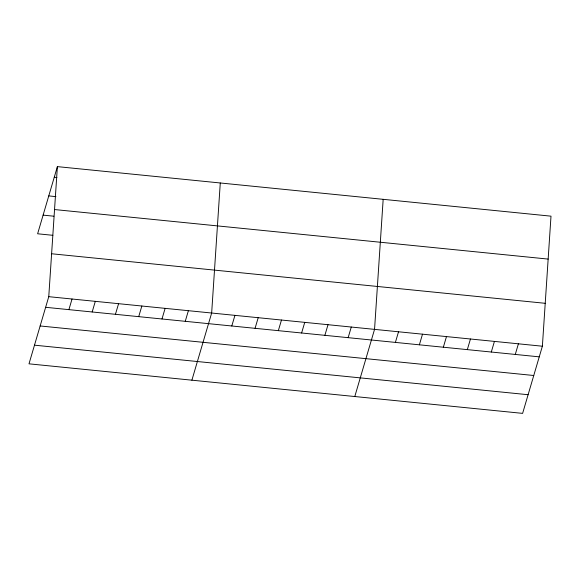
<?xml version="1.0" encoding="UTF-8"?>
<svg xmlns="http://www.w3.org/2000/svg" width="580" height="580" viewBox="0 0 580 580"><rect width="100%" height="100%" fill="white"/><g stroke="black" fill="none" stroke-linecap="round" stroke-linejoin="round"><path stroke-width="0.87" d="M48.764 296.677L57.384 166.627L551 216.166L542.38 346.216L522.616 413.373L29 363.834L48.764 296.677L542.38 346.216M220.277 182.975L211.656 313.026L191.893 380.183M383.17 199.324L374.549 329.375L354.786 396.532M57.384 166.627L37.62 233.783L52.838 235.306M68.904 309.64L72.036 299.012M92.177 311.975L95.309 301.346M115.449 314.309L118.574 303.688M138.721 316.644L141.846 306.022M161.987 318.978L165.119 308.357M185.259 321.32L188.384 310.692M231.797 325.989L234.929 315.361M255.069 328.324L258.202 317.695M278.342 330.658L281.467 320.037M301.614 332.993L304.739 322.371M324.88 335.327L328.012 324.706M348.152 337.669L351.277 327.04M395.4 342.41L398.525 331.782M419.376 344.817L422.501 334.189M443.352 347.217L446.477 336.596M467.328 349.624L470.452 339.003M491.303 352.031L494.428 341.41M515.279 354.438L518.404 343.81M54.259 177.255L56.942 177.524M48.771 195.91L55.926 196.627M54.542 209.547L548.158 259.086M43.108 215.129L53.853 216.202M51.606 253.764L545.222 303.304M45.639 307.306L539.255 356.845M40.143 325.96L533.76 375.499M34.488 345.18L528.104 394.719"/></g></svg>
